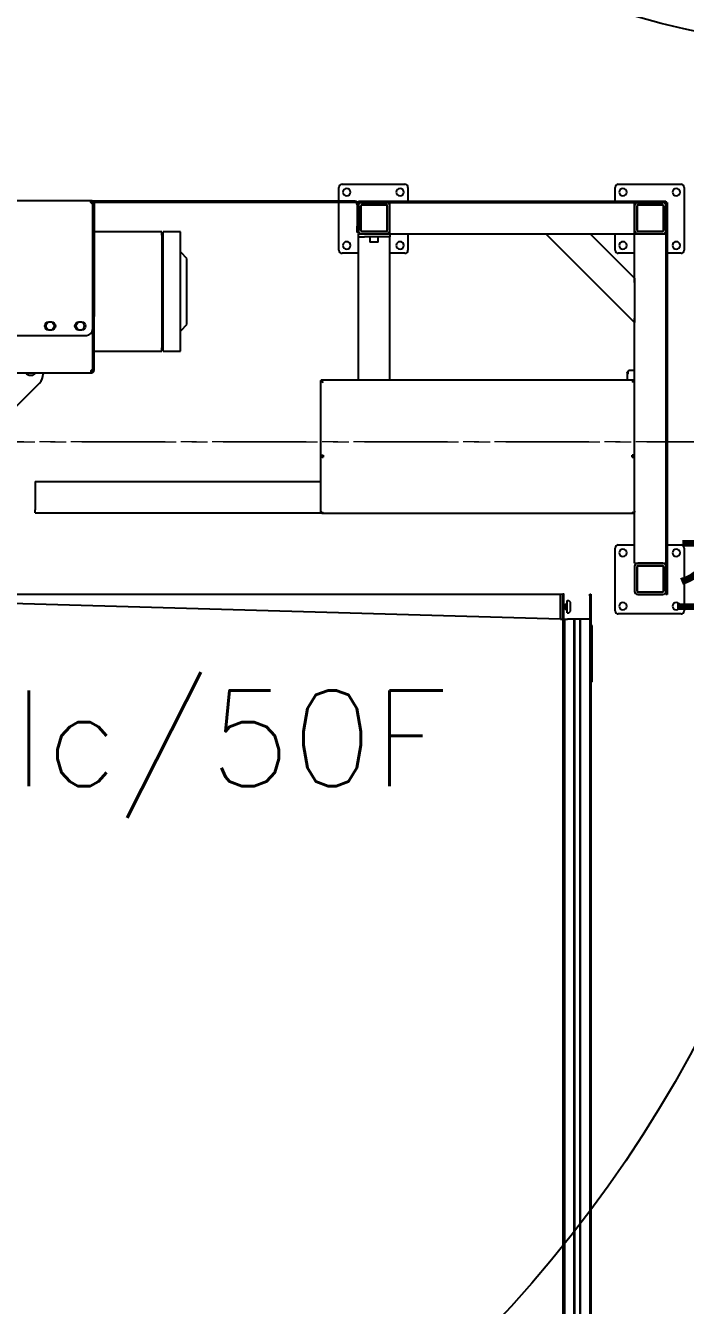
# Model space of a CAD drawing. Header units: millimetres. Extents: x 10462777 to 22643323, y 453826 to 1389191.
# Drawn here: x 11309852 to 11310903, y 582898 to 584938 of the extents above; entities that cross this region are included whole.
import ezdxf
from ezdxf.enums import TextEntityAlignment as Align

# ---------------------------------------------------------------- set-up
doc = ezdxf.new("R2010")
doc.units = ezdxf.units.MM
doc.header["$LTSCALE"] = 200
doc.header["$MEASUREMENT"] = 0
doc.linetypes.add('CENTER2', pattern=[1.125, 0.75, -0.125, 0.125, -0.125])
doc.linetypes.add('HIDDEN', pattern=[3.75, 2.5, -1.25])
for name, color, linetype in [('2', 2, 'CONTINUOUS'), ('5', 4, 'CONTINUOUS'), ('7', 7, 'CONTINUOUS'), ('DV1_DEFAULT', 7, 'CONTINUOUS'), ('HIDDEN', 7, 'HIDDEN'), ('TEXT', 7, 'CONTINUOUS'), ('ZZ', 7, 'CONTINUOUS')]:
    doc.layers.add(name, color=color, linetype=linetype)
doc.layers.add('LAYOUT', color=8, linetype='CONTINUOUS', lineweight=25)
doc.styles.add('ABB', font='txt.shx ', dxfattribs={"width": 0.8, "bigfont": ' whgtxt.shx'})
doc.styles.add('SEACAD_arial_ttf', font='txt.shx ', dxfattribs={"height": 0.2, "bigfont": ' whgtxt.shx'})

# ---------------------------------------------------------------- blocks, each defined once
blk = doc.blocks.new('r710ic')
at = {"layer": 'DV1_DEFAULT', "color": 1, "linetype": 'CENTER2', "lineweight": 0}
for p, q in [((272041.4, 102141.4), (272041.4, 106426.5)), ((272041.4, 106323.8), (272041.4, 102038.8))]:
    blk.add_line(p, q, dxfattribs=at)
at = {"layer": 'LAYOUT', "color": 3}
blk.add_circle((272041.4, 104232.6), 2050.1, dxfattribs=at)

msp = doc.modelspace()

# ---------------------------------------------------------------- linework, layer by layer
at = {"layer": '2', "color": 252, "linetype": 'Continuous'}
for p, q in [((11309488.73613, 584659.66683, 0), (11309956.00977, 584659.66683, 0)), ((11309956.00977, 584658.90039, 0), (11309956.00977, 584659.66683, 0)), ((11309958.67551, 584658.89696, 0), (11309957.6092, 584657.20485, 0)), ((11309958.88437, 584454.53848, 0), (11309958.88437, 584654.55175, 0)), ((11309959.00982, 584654.66676, 0), (11309961.00985, 584654.66676, 0)), ((11309959.00982, 584654.55175, 0), (11309959.00982, 584654.66676, 0)), ((11309961.00985, 584654.55175, 0), (11309959.00982, 584654.55175, 0)), ((11309959.00982, 584654.55175, 0), (11309959.00982, 584474.53876, 0)), ((11309961.00985, 584654.55175, 0), (11309961.00985, 584654.66676, 0)), ((11309961.00985, 584654.55175, 0), (11309961.00985, 584474.53876, 0)), ((11309959.01, 584609.54068, 0), (11309958.88437, 584609.54068, 0)), ((11310068.83593, 584609.54068, 0), (11309961.01065, 584609.54068, 0)), ((11310068.83593, 584604.24503, 0), (11310068.83593, 584609.54068, 0)), ((11310070.83596, 584607.04064, 0), (11310068.83593, 584607.04064, 0)), ((11310098.83636, 584609.54068, 0), (11310070.83596, 584609.54068, 0)), ((11310070.83596, 584419.53798, 0), (11310070.83596, 584609.54068, 0)), ((11310098.83636, 584419.53798, 0), (11310098.83636, 584609.54068, 0)), ((11310068.83593, 584604.24503, 0), (11310068.83593, 584569.86783, 0)), ((11310068.83593, 584569.86783, 0), (11310068.83593, 584541.53971, 0)), ((11310108.8365, 584567.04007, 0), (11310099.42216, 584576.45442, 0)), ((11310108.8365, 584462.03858, 0), (11310108.8365, 584567.04007, 0)), ((11310068.83593, 584541.53971, 0), (11310068.83593, 584487.53895, 0)), ((11310068.83593, 584487.53895, 0), (11310068.83593, 584459.21083, 0)), ((11309888.88338, 584466.03864, 0), (11309892.88343, 584466.03864, 0)), ((11309936.88406, 584466.03864, 0), (11309940.88412, 584466.03864, 0)), ((11309961.00985, 584474.53876, 0), (11309959.00982, 584474.53876, 0)), ((11309959.00982, 584389.53755, 0), (11309959.00982, 584474.53876, 0)), ((11309961.00985, 584389.53755, 0), (11309961.00985, 584474.53876, 0)), ((11309824.88316, 584444.53833, 0), (11309948.88423, 584444.53833, 0)), ((11309892.88343, 584453.03845, 0), (11309888.88338, 584453.03845, 0)), ((11309940.88412, 584453.03845, 0), (11309936.88406, 584453.03845, 0)), ((11309958.88437, 584454.53824, 0), (11309958.88437, 584389.53755, 0)), ((11310068.83593, 584459.21083, 0), (11310068.83593, 584424.83363, 0)), ((11310099.42216, 584452.62424, 0), (11310108.8365, 584462.03858, 0)), ((11310068.83593, 584419.53798, 0), (11310068.83593, 584424.83363, 0)), ((11310068.83593, 584422.03801, 0), (11310070.83596, 584422.03801, 0)), ((11309958.88625, 584419.53798, 0), (11309959.01, 584419.53798, 0)), ((11309961.01065, 584419.53798, 0), (11310068.83593, 584419.53798, 0)), ((11310070.83596, 584419.53798, 0), (11310098.83636, 584419.53798, 0)), ((11309956.00977, 584384.41204, 0), (11309822.88244, 584384.41204, 0)), ((11309879.88325, 584384.4126, 0), (11309879.88325, 584382.72173, 0)), ((11309956.00977, 584386.78197, 0), (11309956.00977, 584385.15165, 0)), ((11309956.00977, 584385.15165, 0), (11309956.00977, 584384.41204, 0)), ((11309958.63208, 584385.15488, 0), (11309957.58316, 584386.85776, 0)), ((11309961.00985, 584389.53755, 0), (11309959.00982, 584389.53755, 0)), ((11309959.00982, 584389.41211, 0), (11309959.00982, 584389.53755, 0)), ((11309959.00982, 584389.41211, 0), (11309961.00985, 584389.41211, 0)), ((11309961.00985, 584389.41211, 0), (11309961.00985, 584389.53755, 0)), ((11309874.0253, 584368.57939, 0), (11309822.87919, 584317.43327, 0))]:
    msp.add_line(p, q, dxfattribs=at)
at = {"layer": '2', "color": 80, "linetype": 'Continuous'}
for p, q in [((11309879.88325, 584384.4126, 0), (11309879.88325, 584382.72173, 0)), ((11309874.0253, 584368.57939, 0), (11309822.87919, 584317.43327, 0))]:
    msp.add_line(p, q, dxfattribs=at)
at = {"layer": '2', "color": 252, "linetype": 'Continuous'}
for centre in [(11309890.88341, 584459.53855, 0), (11309938.88409, 584459.53855, 0)]:
    msp.add_circle(centre, 6.50009, dxfattribs=at)
at = {"layer": '2', "color": 252, "linetype": 'Continuous', "extrusion": (0, 0, -1)}
for centre, radius, start, end in [((-11309956.00977, 584654.66676, 0), 5.00007, 90, 122.21783719), ((-11309958.88437, 584657.54136, 0), 2.98961, 270, 285.94408725), ((-11310100.83639, 584577.86865, 0), 2.00003, 315.00000008, 0), ((-11309888.88338, 584459.53855, 0), 6.50009, 270, 90), ((-11309892.88343, 584459.53855, 0), 6.50009, 90, 270), ((-11309936.88406, 584459.53855, 0), 6.50009, 270, 90), ((-11309940.88412, 584459.53855, 0), 6.50009, 90, 270), ((-11310100.83639, 584451.21, 0), 2.00003, 0, 44.99999992), ((-11309956.00977, 584389.41211, 0), 5.00007, 238.36840005, 270)]:
    msp.add_arc(centre, radius, start, end, dxfattribs=at)
at = {"layer": '2', "color": 252, "linetype": 'Continuous'}
for centre, radius, start, end in [((11309948.88423, 584454.53848, 0), 10.00014, 270, 0), ((11309859.88297, 584382.72173, 0), 20.00028, 315.00000008, 0), ((11309958.88437, 584386.53751, 0), 3.00004, 90, 106.62741682)]:
    msp.add_arc(centre, radius, start, end, dxfattribs=at)
at = {"layer": '2', "color": 80, "linetype": 'Continuous', "extrusion": (0, 0, -1)}
for start, end in [(270, 326.05876363), (213.94123637, 270)]:
    msp.add_arc((-11309859.88297, 584389.43755, 0), 9.00013, start, end, dxfattribs=at)
at = {"layer": '2', "color": 80, "linetype": 'Continuous'}
msp.add_arc((11309859.88297, 584382.72173, 0), 20.00028, 315.00000008, 0, dxfattribs=at)
at = {"layer": '2', "color": 252, "linetype": 'Continuous'}
for points, knots in [([(11309958.06313, 584654.66676, 0), (11309957.6869, 584654.75486, 0), (11309957.33208, 584654.90485, 0), (11309956.71908, 584655.29951, 0), (11309956.46108, 584655.54425, 0), (11309956.17599, 584655.93347, 0), (11309956.09798, 584656.06663, 0), (11309955.97832, 584656.32926, 0), (11309955.93665, 584656.45868, 0), (11309955.89197, 584656.70402, 0), (11309955.88896, 584656.81984, 0), (11309955.92099, 584657.03029, 0), (11309955.95603, 584657.12489, 0), (11309956.00977, 584657.20694, 0)], [0, 0, 0, 0, 0.25, 0.25, 0.5, 0.5, 0.625, 0.625, 0.75, 0.75, 0.875, 0.875, 1, 1, 1, 1]), ([(11309958.06313, 584654.66676, 0), (11309958.01618, 584654.6861, 0), (11309957.9217, 584654.725, 0), (11309957.78408, 584654.79483, 0), (11309957.64887, 584654.87309, 0), (11309957.5167, 584654.96039, 0), (11309957.38779, 584655.05622, 0), (11309957.26249, 584655.16035, 0), (11309957.14109, 584655.27246, 0), (11309957.02393, 584655.39221, 0), (11309956.91131, 584655.51921, 0), (11309956.80348, 584655.65291, 0), (11309956.70066, 584655.79276, 0), (11309956.60307, 584655.93815, 0), (11309956.51094, 584656.08846, 0), (11309956.42449, 584656.24303, 0), (11309956.34395, 584656.4012, 0), (11309956.19313, 584656.72773, 0), (11309956.01768, 584657.23093, 0), (11309955.91977, 584657.74217, 0), (11309955.89371, 584658.09959, 0), (11309955.89454, 584658.32584, 0), (11309955.914, 584658.53596, 0), (11309955.95026, 584658.72983, 0), (11309955.98998, 584658.84367, 0), (11309956.00977, 584658.90039, 0)], [0, 0, 0, 0, 0.0259260595, 0.0521630282, 0.0787436669, 0.1056956725, 0.1330423238, 0.1608031246, 0.1889944317, 0.2176300573, 0.2467174625, 0.2762549684, 0.3062376897, 0.3366568101, 0.3675003262, 0.3987537275, 0.4304006216, 0.4624233106, 0.5935256474, 0.7282707985, 0.7827833486, 0.8373670055, 0.8918672337, 0.9461286684, 1, 1, 1, 1]), ([(11309957.60919, 584657.20483, 0), (11309957.79303, 584657.08875, 0), (11309957.97126, 584656.94797, 0), (11309958.31776, 584656.60148, 0), (11309958.47838, 584656.38981, 0), (11309958.72974, 584655.95698, 0), (11309958.82056, 584655.73641, 0), (11309958.94248, 584655.33299, 0), (11309958.97423, 584655.15105, 0), (11309959.00767, 584654.85427, 0), (11309959.00982, 584654.73926, 0), (11309959.00982, 584654.66676, 0)], [0, 0, 0, 0, 0.1763703203, 0.1763703203, 0.3822777402, 0.3822777402, 0.5881851601, 0.5881851601, 0.7940925801, 0.7940925801, 1, 1, 1, 1]), ([(11309958.67551, 584658.89696, 0), (11309958.70105, 584658.88068, 0), (11309958.75218, 584658.84808, 0), (11309958.82816, 584658.79714, 0), (11309958.90364, 584658.74465, 0), (11309958.97848, 584658.69048, 0), (11309959.05262, 584658.63472, 0), (11309959.12599, 584658.57736, 0), (11309959.19852, 584658.51846, 0), (11309959.27012, 584658.45804, 0), (11309959.34073, 584658.39616, 0), (11309959.41028, 584658.33285, 0), (11309959.47872, 584658.26817, 0), (11309959.54596, 584658.20216, 0), (11309959.61195, 584658.1349, 0), (11309959.67662, 584658.06646, 0), (11309959.73991, 584657.99689, 0), (11309959.80177, 584657.92627, 0), (11309959.86217, 584657.85466, 0), (11309959.92106, 584657.78212, 0), (11309959.97839, 584657.70874, 0), (11309960.03415, 584657.63459, 0), (11309960.08828, 584657.55974, 0), (11309960.14078, 584657.48426, 0), (11309960.19161, 584657.40825, 0), (11309960.24075, 584657.33177, 0), (11309960.2882, 584657.25491, 0), (11309960.33393, 584657.17775, 0), (11309960.37794, 584657.10038, 0), (11309960.42022, 584657.02287, 0), (11309960.46077, 584656.94532, 0), (11309960.4996, 584656.86781, 0), (11309960.53672, 584656.79042, 0), (11309960.57212, 584656.71324, 0), (11309960.60583, 584656.63635, 0), (11309960.63786, 584656.55984, 0), (11309960.66824, 584656.48379, 0), (11309960.69698, 584656.40829, 0), (11309960.72412, 584656.33342, 0), (11309960.74968, 584656.25926, 0), (11309960.77369, 584656.18589, 0), (11309960.8036, 584656.08954, 0), (11309960.83734, 584655.9715, 0), (11309960.87241, 584655.83379, 0), (11309960.90233, 584655.70093, 0), (11309960.92751, 584655.57336, 0), (11309960.94837, 584655.45147, 0), (11309960.96534, 584655.33564, 0), (11309960.97883, 584655.22623, 0), (11309960.98927, 584655.12356, 0), (11309960.99707, 584655.02795, 0), (11309961.00263, 584654.9397, 0), (11309961.00634, 584654.85904, 0), (11309961.00857, 584654.78644, 0), (11309961.00969, 584654.72139, 0), (11309961.00979, 584654.6849, 0), (11309961.00985, 584654.66676, 0)], [0, 0, 0, 0, 0.0157927205, 0.0316268419, 0.0474987609, 0.0634048704, 0.0793415696, 0.0953052747, 0.111292429, 0.1272995132, 0.1433230556, 0.1593596424, 0.175405928, 0.1914586456, 0.2075113064, 0.2235574971, 0.23959395, 0.2556173188, 0.2716241889, 0.2876110879, 0.3035744961, 0.3195108564, 0.3354165847, 0.3512880801, 0.3671217355, 0.3829139477, 0.398661128, 0.4143597131, 0.4300061762, 0.4455970375, 0.4611288766, 0.4765983438, 0.4920021723, 0.507337191, 0.5226003377, 0.5377886726, 0.5528993925, 0.5679298456, 0.5828775473, 0.5977401957, 0.6125156892, 0.6272021441, 0.6562951244, 0.6849996837, 0.7133143471, 0.7412381869, 0.7687711955, 0.7959146857, 0.8226717194, 0.849047567, 0.8750501962, 0.900690791, 0.9259842955, 0.950949978, 0.9756120033, 1, 1, 1, 1]), ([(11309958.02592, 584389.41211, 0), (11309957.64978, 584389.25866, 0), (11309957.29584, 584389.00194, 0), (11309956.68657, 584388.3324, 0), (11309956.43132, 584387.91947, 0), (11309956.1514, 584387.26618, 0), (11309956.07529, 584387.04321, 0), (11309955.95967, 584386.60455, 0), (11309955.92016, 584386.38894, 0), (11309955.87998, 584385.9813, 0), (11309955.87932, 584385.78943, 0), (11309955.91612, 584385.44185, 0), (11309955.95359, 584385.28617, 0), (11309956.00977, 584385.15165, 0)], [0, 0, 0, 0, 0.25, 0.25, 0.5, 0.5, 0.625, 0.625, 0.75, 0.75, 0.875, 0.875, 1, 1, 1, 1]), ([(11309958.02592, 584389.41211, 0), (11309957.96366, 584389.3958, 0), (11309957.83959, 584389.36332, 0), (11309957.65803, 584389.30176, 0), (11309957.48152, 584389.23145, 0), (11309957.311, 584389.15181, 0), (11309957.14717, 584389.06354, 0), (11309956.99077, 584388.96704, 0), (11309956.84254, 584388.86284, 0), (11309956.70306, 584388.75177, 0), (11309956.57287, 584388.63465, 0), (11309956.45251, 584388.51241, 0), (11309956.34248, 584388.38596, 0), (11309956.17943, 584388.17279, 0), (11309956.00121, 584387.86219, 0), (11309955.90053, 584387.53449, 0), (11309955.87956, 584387.29598, 0), (11309955.89331, 584387.13142, 0), (11309955.93391, 584386.98167, 0), (11309955.98441, 584386.8979, 0), (11309956.00977, 584386.85583, 0)], [0, 0, 0, 0, 0.0465646765, 0.0927894607, 0.1386266212, 0.1840302721, 0.2289588324, 0.2733776471, 0.3172579201, 0.3605860814, 0.4033592004, 0.4455790291, 0.4872546204, 0.5284051098, 0.64876428, 0.766058166, 0.8242927455, 0.8825175732, 0.9410008888, 1, 1, 1, 1]), ([(11309957.58316, 584386.85776, 0), (11309957.60088, 584386.86882, 0), (11309957.63626, 584386.8909, 0), (11309957.68904, 584386.92583, 0), (11309957.74141, 584386.96199, 0), (11309957.79328, 584386.99949, 0), (11309957.84459, 584387.03828, 0), (11309957.89527, 584387.07832, 0), (11309957.94525, 584387.1196, 0), (11309957.99446, 584387.16206, 0), (11309958.04284, 584387.20568, 0), (11309958.09033, 584387.25041, 0), (11309958.13687, 584387.29619, 0), (11309958.18241, 584387.34297, 0), (11309958.22687, 584387.39068, 0), (11309958.27021, 584387.43927, 0), (11309958.31239, 584387.48867, 0), (11309958.35337, 584387.53882, 0), (11309958.39311, 584387.58966, 0), (11309958.43159, 584387.64111, 0), (11309958.46877, 584387.69311, 0), (11309958.50463, 584387.74559, 0), (11309958.53915, 584387.79847, 0), (11309958.57231, 584387.85167, 0), (11309958.60411, 584387.90513, 0), (11309958.63452, 584387.95877, 0), (11309958.66356, 584388.0125, 0), (11309958.69122, 584388.06626, 0), (11309958.7175, 584388.11995, 0), (11309958.74241, 584388.17352, 0), (11309958.76596, 584388.22686, 0), (11309958.78817, 584388.27992, 0), (11309958.80906, 584388.33261, 0), (11309958.82864, 584388.38485, 0), (11309958.84695, 584388.43657, 0), (11309958.86401, 584388.48769, 0), (11309958.88739, 584388.56215, 0), (11309958.91429, 584388.65791, 0), (11309958.94128, 584388.77117, 0), (11309958.9626, 584388.87846, 0), (11309958.97895, 584388.97913, 0), (11309958.991, 584389.07259, 0), (11309958.99943, 584389.15827, 0), (11309959.00493, 584389.23573, 0), (11309959.0081, 584389.30428, 0), (11309959.00963, 584389.36439, 0), (11309959.00975, 584389.39616, 0), (11309959.00982, 584389.41211, 0)], [0, 0, 0, 0, 0.0160294994, 0.0320087777, 0.0479419801, 0.0638334882, 0.0796879429, 0.0955102667, 0.111305686, 0.1270797518, 0.14283836, 0.1585877707, 0.1743345731, 0.1900814163, 0.2058324595, 0.2215942505, 0.2373729594, 0.2531743968, 0.2690040333, 0.2848670196, 0.3007682081, 0.3167121749, 0.3327032421, 0.3487455012, 0.3648428361, 0.3809989468, 0.3972173723, 0.4135015146, 0.4298546614, 0.4462800095, 0.4627806873, 0.4793597771, 0.4960203373, 0.5127654232, 0.5295981087, 0.5465215062, 0.5635387865, 0.6049578547, 0.6469127404, 0.6894045431, 0.7324218235, 0.7759433796, 0.8199408234, 0.8643809737, 0.9092280902, 0.9544459788, 1, 1, 1, 1]), ([(11309958.63206, 584385.1549, 0), (11309958.95387, 584385.35343, 0), (11309959.26639, 584385.59756, 0), (11309959.85462, 584386.18579, 0), (11309960.12107, 584386.5363, 0), (11309960.53902, 584387.25364, 0), (11309960.69063, 584387.61953, 0), (11309960.89504, 584388.29056, 0), (11309960.94887, 584388.59424, 0), (11309961.0059, 584389.0923, 0), (11309961.00985, 584389.28698, 0), (11309961.00985, 584389.41211, 0)], [0, 0, 0, 0, 0.1840117422, 0.1840117422, 0.3880088066, 0.3880088066, 0.5920058711, 0.5920058711, 0.7960029355, 0.7960029355, 1, 1, 1, 1])]:
    msp.add_open_spline(points, degree=3, knots=knots, dxfattribs=at)
at = {"layer": '5', "color": 252, "linetype": 'Continuous'}
for p, q in [((11310350.88994, 584658.43981, 0), (11310350.88994, 584680.44168, 0)), ((11310355.89001, 584685.44176, 0), (11310455.89143, 584685.44176, 0)), ((11310460.8915, 584680.44168, 0), (11310460.8915, 584658.43981, 0)), ((11310790.89619, 584658.43981, 0), (11310790.89619, 584680.44168, 0)), ((11310795.89626, 584685.44176, 0), (11310895.89768, 584685.44176, 0)), ((11310900.89775, 584680.44168, 0), (11310900.89775, 584580.44026, 0)), ((11309957.51217, 584656.44134, 0), (11309955.96261, 584656.44134, 0)), ((11310376.89031, 584658.44137, 0), (11309959.25266, 584658.44137, 0)), ((11310376.89031, 584656.44134, 0), (11309960.65534, 584656.44134, 0)), ((11310350.88994, 584580.44026, 0), (11310350.88994, 584656.43978, 0)), ((11310379.89035, 584653.4413, 0), (11310379.89035, 584618.4408, 0)), ((11310381.89038, 584656.44134, 0), (11310381.89038, 584658.44137, 0)), ((11310381.89038, 584658.44137, 0), (11310386.89045, 584658.44137, 0)), ((11310381.89038, 584656.44134, 0), (11310386.89045, 584656.44134, 0)), ((11310381.89038, 584653.4413, 0), (11310381.89038, 584618.4408, 0)), ((11310381.89038, 584651.44127, 0), (11310381.89038, 584611.4407, 0)), ((11310385.89044, 584651.44127, 0), (11310385.89044, 584611.4407, 0)), ((11310385.89044, 584612.44072, 0), (11310385.89044, 584650.44126, 0)), ((11310386.89045, 584658.44137, 0), (11310866.89727, 584658.44137, 0)), ((11310426.89102, 584656.44134, 0), (11310386.89045, 584656.44134, 0)), ((11310386.89045, 584656.44134, 0), (11310866.89727, 584656.44134, 0)), ((11310426.89102, 584652.44129, 0), (11310386.89045, 584652.44129, 0)), ((11310387.89047, 584652.44129, 0), (11310425.89101, 584652.44129, 0)), ((11310427.89103, 584611.4407, 0), (11310427.89103, 584651.44127, 0)), ((11310427.89103, 584650.44126, 0), (11310427.89103, 584612.44072, 0)), ((11310431.89109, 584651.44127, 0), (11310431.89109, 584656.44134, 0)), ((11310431.89109, 584611.4407, 0), (11310431.89109, 584651.44127, 0)), ((11310431.89109, 584611.4407, 0), (11310431.89109, 584651.44127, 0)), ((11310821.89663, 584651.44127, 0), (11310821.89663, 584656.44134, 0)), ((11310821.89663, 584611.4407, 0), (11310821.89663, 584651.44127, 0)), ((11310821.89663, 584651.44127, 0), (11310821.89663, 584611.4407, 0)), ((11310825.89669, 584651.44127, 0), (11310825.89669, 584611.4407, 0)), ((11310825.89669, 584612.44072, 0), (11310825.89669, 584650.44126, 0)), ((11310866.89727, 584656.44134, 0), (11310826.8967, 584656.44134, 0)), ((11310866.89727, 584652.44129, 0), (11310826.8967, 584652.44129, 0)), ((11310827.89672, 584652.44129, 0), (11310865.89726, 584652.44129, 0)), ((11310866.89727, 584658.44137, 0), (11310871.89734, 584658.44137, 0)), ((11310871.89734, 584656.44134, 0), (11310866.89727, 584656.44134, 0)), ((11310867.89728, 584611.4407, 0), (11310867.89728, 584651.44127, 0)), ((11310867.89728, 584650.44126, 0), (11310867.89728, 584612.44072, 0)), ((11310871.89734, 584658.44137, 0), (11310871.89734, 584656.44134, 0)), ((11310871.89734, 584656.44134, 0), (11310873.89737, 584656.44134, 0)), ((11310871.89734, 584656.44134, 0), (11310871.89734, 584651.44127, 0)), ((11310871.89734, 584611.4407, 0), (11310871.89734, 584651.44127, 0)), ((11310871.89734, 584651.44127, 0), (11310871.89734, 584036.43254, 0)), ((11310873.89737, 584656.44134, 0), (11310873.89737, 584651.44127, 0)), ((11310873.89737, 584651.44127, 0), (11310873.89737, 584036.43254, 0)), ((11310379.89035, 584608.44066, 0), (11310379.89035, 584618.4408, 0)), ((11310381.89038, 584608.44066, 0), (11310379.89035, 584608.44066, 0)), ((11310381.89038, 584608.44066, 0), (11310381.89038, 584611.44062, 0)), ((11310381.89038, 584601.44056, 0), (11310381.89038, 584606.44063, 0)), ((11310381.89038, 584606.44063, 0), (11310386.89031, 584606.44063, 0)), ((11310386.89045, 584610.44069, 0), (11310426.89102, 584610.44069, 0)), ((11310386.89045, 584606.44063, 0), (11310426.89102, 584606.44063, 0)), ((11310425.89101, 584610.44069, 0), (11310387.89047, 584610.44069, 0)), ((11310426.89116, 584606.44063, 0), (11310431.89109, 584606.44063, 0)), ((11310431.89109, 584606.44063, 0), (11310431.89109, 584611.4407, 0)), ((11310431.89109, 584606.44063, 0), (11310680.47087, 584606.44063, 0)), ((11310431.89109, 584606.44063, 0), (11310431.89109, 584601.44056, 0)), ((11310460.8915, 584606.44063, 0), (11310460.8915, 584580.44026, 0)), ((11310751.18375, 584606.44063, 0), (11310821.89663, 584606.44063, 0)), ((11310790.89619, 584580.44026, 0), (11310790.89619, 584606.44063, 0)), ((11310821.89663, 584606.44063, 0), (11310821.89663, 584611.4407, 0)), ((11310821.89663, 584528.6575, 0), (11310821.89663, 584606.44063, 0)), ((11310821.89663, 584606.44063, 0), (11310826.8967, 584606.44063, 0)), ((11310826.8967, 584610.44069, 0), (11310866.89727, 584610.44069, 0)), ((11310826.8967, 584606.44063, 0), (11310866.89727, 584606.44063, 0)), ((11310826.8967, 584606.44063, 0), (11310866.89727, 584606.44063, 0)), ((11310865.89726, 584610.44069, 0), (11310827.89672, 584610.44069, 0)), ((11310866.89727, 584606.44063, 0), (11310871.89734, 584606.44063, 0)), ((11310381.89038, 584373.57748, 0), (11310381.89038, 584601.44056, 0)), ((11310381.89038, 584601.44056, 0), (11310391.89052, 584601.44056, 0)), ((11310421.89095, 584601.44056, 0), (11310391.89052, 584601.44056, 0)), ((11310431.89109, 584601.44056, 0), (11310421.89095, 584601.44056, 0)), ((11310431.89109, 584373.57748, 0), (11310431.89109, 584601.44056, 0)), ((11310381.89038, 584575.44019, 0), (11310355.89001, 584575.44019, 0)), ((11310455.89143, 584575.44019, 0), (11310431.88953, 584575.44019, 0)), ((11310821.89663, 584575.44019, 0), (11310795.89626, 584575.44019, 0)), ((11310895.89768, 584575.44019, 0), (11310873.89737, 584575.44019, 0)), ((11310821.89663, 584081.43318, 0), (11310821.89663, 584472.08794, 0)), ((11310810.32792, 584386.2304, 0), (11310810.32792, 584373.57275, 0)), ((11310813.70665, 584388.93754, 0), (11310821.89699, 584388.93754, 0)), ((11310321.88953, 584253.57109, 0), (11310321.88953, 584372.57078, 0)), ((11310321.88953, 584372.57078, 0), (11310322.24373, 584372.57078, 0)), ((11310322.89154, 584373.5728, 0), (11310820.89462, 584373.5728, 0)), ((11310322.89154, 584373.5728, 0), (11310322.89154, 584373.21859, 0)), ((11310324.02521, 584371.43588, 0), (11310325.88959, 584369.57274, 0)), ((11310324.02645, 584371.43712, 0), (11310325.88959, 584369.57274, 0)), ((11310819.75971, 584371.43712, 0), (11310817.89657, 584369.57274, 0)), ((11310819.76095, 584371.43588, 0), (11310817.89657, 584369.57274, 0)), ((11310820.89462, 584373.5728, 0), (11310820.89462, 584373.21859, 0)), ((11310821.89663, 584372.57078, 0), (11310821.54243, 584372.57078, 0)), ((11310321.88953, 584253.57131, 0), (11310321.88953, 584253.24279, 0)), ((11310321.88953, 584253.57109, 0), (11310325.88959, 584253.57109, 0)), ((11310321.88953, 584164.57034, 0), (11310321.88953, 584253.24279, 0)), ((11310322.88954, 584253.24279, 0), (11310321.88953, 584253.24279, 0)), ((11310322.88954, 584253.57131, 0), (11310322.88954, 584253.24279, 0)), ((11310325.88959, 584253.57109, 0), (11310325.88959, 584253.37878, 0)), ((11310325.88959, 584253.37878, 0), (11310325.88959, 584250.55031, 0)), ((11310325.88959, 584250.55031, 0), (11310325.88959, 584250.41432, 0)), ((11310817.89657, 584253.37878, 0), (11310817.89657, 584253.57109, 0)), ((11310821.89663, 584253.57109, 0), (11310817.89657, 584253.57109, 0)), ((11310817.89657, 584250.55031, 0), (11310817.89657, 584253.37878, 0)), ((11310817.89657, 584250.41432, 0), (11310817.89657, 584250.55031, 0)), ((11310820.89662, 584253.57131, 0), (11310820.89662, 584253.24279, 0)), ((11310821.89663, 584253.24279, 0), (11310820.89662, 584253.24279, 0)), ((11309866.88307, 584211.43502, 0), (11310321.895, 584211.43502, 0)), ((11309866.88307, 584211.43502, 0), (11309866.88307, 584206.43495, 0)), ((11309866.88307, 584206.43495, 0), (11309866.88307, 584166.43438, 0)), ((11309866.88307, 584161.43431, 0), (11309866.88307, 584166.43438, 0)), ((11309866.88307, 584161.43431, 0), (11310323.2458, 584161.43431, 0)), ((11310321.88953, 584164.57081, 0), (11310321.88953, 584164.43436, 0)), ((11310321.89417, 584164.43436, 0), (11310321.88953, 584164.43436, 0)), ((11310325.88959, 584161.74187, 0), (11310325.88959, 584161.60589, 0)), ((11310325.88959, 584160.4343, 0), (11310325.88959, 584161.60589, 0)), ((11310817.89657, 584160.4343, 0), (11310325.88959, 584160.4343, 0)), ((11310817.89657, 584161.74187, 0), (11310817.89657, 584161.60589, 0)), ((11310817.89657, 584161.60589, 0), (11310817.89657, 584160.4343, 0)), ((11310821.89663, 584161.43431, 0), (11310820.54231, 584161.43431, 0)), ((11310821.89663, 584164.43436, 0), (11310821.89199, 584164.43436, 0)), ((11310790.89619, 584005.4321, 0), (11310790.89619, 584105.43352, 0)), ((11310795.89626, 584110.43359, 0), (11310821.89663, 584110.43359, 0)), ((11310873.89737, 584110.43359, 0), (11310895.89768, 584110.43359, 0)), ((11310900.89775, 584105.43352, 0), (11310900.89775, 584005.4321, 0)), ((11310821.89663, 584081.43318, 0), (11310826.8967, 584081.43318, 0)), ((11310821.89663, 584076.43311, 0), (11310821.89663, 584036.43254, 0)), ((11310825.89669, 584076.43311, 0), (11310825.89669, 584036.43254, 0)), ((11310825.89669, 584037.43255, 0), (11310825.89669, 584075.43309, 0)), ((11310866.89727, 584081.43318, 0), (11310826.8967, 584081.43318, 0)), ((11310826.8967, 584081.43318, 0), (11310866.89727, 584081.43318, 0)), ((11310866.89727, 584077.43312, 0), (11310826.8967, 584077.43312, 0)), ((11310827.89672, 584077.43312, 0), (11310865.89726, 584077.43312, 0)), ((11310866.89727, 584081.43318, 0), (11310871.89734, 584081.43318, 0)), ((11310867.89728, 584036.43254, 0), (11310867.89728, 584076.43311, 0)), ((11310867.89728, 584075.43309, 0), (11310867.89728, 584037.43255, 0)), ((11310871.89734, 584036.43254, 0), (11310871.89734, 584076.43311, 0)), ((11310826.8967, 584035.43252, 0), (11310866.89727, 584035.43252, 0)), ((11310865.89726, 584035.43252, 0), (11310827.89672, 584035.43252, 0)), ((11310871.89734, 584031.43247, 0), (11310871.89734, 584036.43254, 0)), ((11310873.89737, 584036.43254, 0), (11310873.89737, 584031.43247, 0)), ((11309823.87845, 584032.1237, 0), (11310703.89095, 584032.1237, 0)), ((11310703.89095, 583992.12313, 0), (11309828.73654, 584016.98548, 0)), ((11310703.89095, 584032.1237, 0), (11310707.89101, 584032.1237, 0)), ((11310703.89095, 584029.12366, 0), (11310703.89095, 584032.1237, 0)), ((11310703.89095, 584029.12369, 0), (11310703.89095, 584027.12363, 0)), ((11310703.89095, 583992.12313, 0), (11310703.89095, 584029.12366, 0)), ((11310703.89095, 584027.12363, 0), (11310703.89095, 583992.12313, 0)), ((11310707.89101, 584031.32369, 0), (11310707.89101, 584032.06138, 0)), ((11310707.89101, 584031.32369, 0), (11310707.89101, 582883.30738, 0)), ((11310707.89101, 584031.32369, 0), (11310708.89503, 584031.32369, 0)), ((11310708.39102, 584031.32369, 0), (11310708.39102, 584032.06138, 0)), ((11310708.39502, 584032.06138, 0), (11310708.39502, 584031.32354, 0)), ((11310711.39506, 584015.12346, 0), (11310708.89495, 584015.12346, 0)), ((11310711.39506, 584014.50995, 0), (11310708.89495, 584014.50995, 0)), ((11310708.89503, 584032.06138, 0), (11310708.89503, 584031.32354, 0)), ((11310708.89503, 584031.32369, 0), (11310708.89503, 582883.30738, 0)), ((11310711.39506, 584016.12348, 0), (11310714.3951, 584016.12348, 0)), ((11310711.39506, 584012.12342, 0), (11310711.39506, 584016.12348, 0)), ((11310714.3951, 584021.87356, 0), (11310717.39515, 584021.87356, 0)), ((11310714.3951, 584020.87354, 0), (11310714.3951, 584021.87356, 0)), ((11310714.3951, 584002.37328, 0), (11310714.3951, 584020.87354, 0)), ((11310717.39515, 584021.87356, 0), (11310718.39516, 584020.87354, 0)), ((11310719.89518, 584019.37352, 0), (11310718.39516, 584020.87354, 0)), ((11310719.89518, 584004.87332, 0), (11310719.89518, 584019.37352, 0)), ((11310750.39562, 584032.1237, 0), (11310752.39564, 584032.1237, 0)), ((11310750.39562, 584029.12366, 0), (11310750.39562, 584032.1237, 0)), ((11310750.39562, 584029.12366, 0), (11310750.39562, 582435.10102, 0)), ((11310752.39564, 584032.1237, 0), (11310752.39564, 584029.12366, 0)), ((11310752.39564, 584029.12366, 0), (11310752.39564, 582435.10102, 0)), ((11310826.8967, 584031.43247, 0), (11310866.89727, 584031.43247, 0)), ((11310873.89737, 584031.43247, 0), (11310871.89734, 584031.43247, 0)), ((11310711.39506, 584009.73689, 0), (11310708.89495, 584009.73689, 0)), ((11310708.89495, 584009.12338, 0), (11310711.39506, 584009.12338, 0)), ((11310711.39506, 584008.12336, 0), (11310711.39506, 584012.12342, 0)), ((11310711.39506, 584008.12336, 0), (11310714.3951, 584008.12336, 0)), ((11310714.3951, 584008.12336, 0), (11310714.3951, 584012.12342, 0)), ((11310714.3951, 584002.37328, 0), (11310717.39515, 584002.37328, 0)), ((11310717.39515, 584002.37328, 0), (11310719.89518, 584004.87332, 0)), ((11310895.89768, 584000.43203, 0), (11310795.89626, 584000.43203, 0)), ((11310703.89095, 583992.12313, 0), (11310707.89101, 583992.12313, 0)), ((11310710.39505, 583992.12313, 0), (11310710.39505, 582883.31488, 0)), ((11310710.39505, 583992.12313, 0), (11310714.89511, 583992.12313, 0)), ((11310725.29526, 583992.12313, 0), (11310714.89511, 583992.12313, 0)), ((11310725.29526, 583992.12313, 0), (11310725.29526, 582472.10154, 0)), ((11310726.29527, 583992.12313, 0), (11310725.29526, 583992.12313, 0)), ((11310726.29527, 583992.12313, 0), (11310726.29527, 582472.10154, 0)), ((11310734.49537, 583992.12313, 0), (11310726.29529, 583992.12313, 0)), ((11310734.49539, 583992.12313, 0), (11310734.49539, 582472.10154, 0)), ((11310735.4954, 583992.12313, 0), (11310734.49539, 583992.12313, 0)), ((11310735.4954, 583992.12313, 0), (11310735.4954, 582472.10154, 0)), ((11310745.89555, 583992.12313, 0), (11310735.4954, 583992.12313, 0)), ((11310750.39562, 583992.12313, 0), (11310745.89555, 583992.12313, 0)), ((11310754.39567, 583982.12299, 0), (11310752.39564, 583982.12299, 0)), ((11310754.39567, 583892.12171, 0), (11310754.39567, 583982.12299, 0)), ((11310754.39567, 583892.12171, 0), (11310752.39564, 583892.12171, 0))]:
    msp.add_line(p, q, dxfattribs=at)
at = {"layer": '5', "color": 163, "linetype": 'Continuous'}
for p, q in [((11310821.89663, 584465.01727, 0), (11310680.47327, 584606.44063, 0)), ((11310680.47327, 584606.44063, 0), (11310687.54443, 584606.44063, 0)), ((11310687.54443, 584606.44063, 0), (11310744.11378, 584606.44063, 0)), ((11310744.11378, 584606.44063, 0), (11310751.18495, 584606.44063, 0)), ((11310751.18495, 584606.44063, 0), (11310821.89663, 584535.72895, 0)), ((11310821.89663, 584535.72895, 0), (11310821.89663, 584528.65778, 0)), ((11310821.89663, 584528.65778, 0), (11310821.89663, 584472.08844, 0)), ((11310821.89663, 584472.08844, 0), (11310821.89663, 584465.01727, 0))]:
    msp.add_line(p, q, dxfattribs=at)
at = {"layer": '5', "color": 60, "linetype": 'Continuous'}
for p, q in [((11310400.39064, 584601.44056, 0), (11310400.39064, 584593.44045, 0)), ((11310413.39083, 584593.44045, 0), (11310400.39064, 584593.44045, 0)), ((11310413.39083, 584593.44045, 0), (11310413.39083, 584601.44056, 0))]:
    msp.add_line(p, q, dxfattribs=at)
at = {"layer": '5', "color": 252, "linetype": 'Continuous', "extrusion": (0, 0, -1)}
for centre in [(-11310363.39012, 584672.94158, 0), (-11310448.39133, 584672.94158, 0), (-11310803.39637, 584672.94158, 0), (-11310888.39758, 584672.94158, 0), (-11310363.39012, 584587.94037, 0), (-11310448.39133, 584587.94037, 0), (-11310803.39637, 584587.94037, 0), (-11310888.39758, 584587.94037, 0), (-11310803.39637, 584097.93341, 0), (-11310888.39758, 584097.93341, 0), (-11310803.39637, 584012.9322, 0), (-11310888.39758, 584012.9322, 0)]:
    msp.add_circle(centre, 6.00009, dxfattribs=at)
at = {"layer": '5', "color": 252, "linetype": 'Continuous'}
for centre, radius, start, end in [((11310355.89001, 584680.44168, 0), 5.00007, 90, 180), ((11310455.89143, 584680.44168, 0), 5.00007, 0, 90), ((11310795.89626, 584680.44168, 0), 5.00007, 90, 180), ((11310895.89768, 584680.44168, 0), 5.00007, 0, 90), ((11310376.89031, 584653.4413, 0), 5.00007, 0, 90), ((11310376.89031, 584653.4413, 0), 3.00004, 0, 90), ((11310386.89045, 584651.44127, 0), 5.00007, 90, 180), ((11310386.89045, 584651.44127, 0), 1.00001, 90, 180), ((11310387.89047, 584650.44126, 0), 2.00003, 90, 180), ((11310425.89101, 584650.44126, 0), 2.00003, 0, 90), ((11310426.89102, 584651.44127, 0), 5.00007, 0, 90), ((11310426.89102, 584651.44127, 0), 1.00001, 0, 90), ((11310826.8967, 584651.44127, 0), 5.00007, 90, 180), ((11310826.8967, 584651.44127, 0), 1.00001, 90, 180), ((11310827.89672, 584650.44126, 0), 2.00003, 90, 180), ((11310865.89726, 584650.44126, 0), 2.00003, 0, 90), ((11310866.89727, 584651.44127, 0), 5.00007, 0, 90), ((11310866.89727, 584651.44127, 0), 1.00001, 0, 90), ((11310386.89045, 584611.4407, 0), 5.00007, 180, 270), ((11310387.89047, 584612.44072, 0), 2.00003, 180, 270), ((11310386.89045, 584611.4407, 0), 1.00001, 180, 270), ((11310425.89101, 584612.44072, 0), 2.00003, 270, 0), ((11310426.89102, 584611.4407, 0), 5.00007, 270, 0), ((11310426.89102, 584611.4407, 0), 1.00001, 270, 0), ((11310826.8967, 584611.4407, 0), 5.00007, 180, 270), ((11310827.89672, 584612.44072, 0), 2.00003, 180, 270), ((11310826.8967, 584611.4407, 0), 1.00001, 180, 270), ((11310865.89726, 584612.44072, 0), 2.00003, 270, 0), ((11310866.89727, 584611.4407, 0), 1.00001, 270, 0), ((11310866.89727, 584611.4407, 0), 5.00007, 270, 0), ((11310355.89001, 584580.44026, 0), 5.00007, 180, 270), ((11310455.89143, 584580.44026, 0), 5.00007, 270, 0), ((11310795.89626, 584580.44026, 0), 5.00007, 180, 270), ((11310895.89768, 584580.44026, 0), 5.00007, 270, 0), ((11310795.89626, 584105.43352, 0), 5.00007, 90, 180), ((11310895.89768, 584105.43352, 0), 5.00007, 0, 90), ((11310826.8967, 584076.43311, 0), 5.00007, 90, 180), ((11310826.8967, 584076.43311, 0), 1.00001, 90, 180), ((11310827.89672, 584075.43309, 0), 2.00003, 90, 180), ((11310865.89726, 584075.43309, 0), 2.00003, 0, 90), ((11310866.89727, 584076.43311, 0), 5.00007, 0, 90), ((11310866.89727, 584076.43311, 0), 1.00001, 0, 90), ((11310826.8967, 584036.43254, 0), 5.00007, 180, 270), ((11310827.89672, 584037.43255, 0), 2.00003, 180, 270), ((11310826.8967, 584036.43254, 0), 1.00001, 180, 270), ((11310865.89726, 584037.43255, 0), 2.00003, 270, 0), ((11310866.89727, 584036.43254, 0), 1.00001, 270, 0), ((11310866.89727, 584036.43254, 0), 5.00007, 270, 0), ((11310795.89626, 584005.4321, 0), 5.00007, 180, 270), ((11310895.89768, 584005.4321, 0), 5.00007, 270, 0)]:
    msp.add_arc(centre, radius, start, end, dxfattribs=at)
at = {"layer": '5', "color": 252, "linetype": 'Continuous', "extrusion": (0, 0, -1)}
for centre, radius, start, end in [((-11310325.88959, 584164.43436, 0), 4.00006, 270, 0), ((-11310325.88959, 584164.43436, 0), 3.00004, 270, 307.47802881), ((-11310817.89657, 584164.43436, 0), 4.00006, 180, 270), ((-11310817.89657, 584164.43436, 0), 3.00004, 232.52053883, 270), ((-11310708.39302, 584032.06138, 0), 0.50201, 0, 180), ((-11310708.39302, 584032.06138, 0), 0.002, 0, 179.99999979)]:
    msp.add_arc(centre, radius, start, end, dxfattribs=at)
at = {"layer": '5', "color": 252, "linetype": 'Continuous'}
for centre, major_axis, start_param, end_param in [((11310325.88959, 584253.24279, 0), (4.00006, 0), 3.1415926536, 4.7123889804), ((11310325.88959, 584253.24279, 0), (3.00004, 0), 3.1415926536, 4.7123889804), ((11310817.89657, 584253.24279, 0), (-3.00004, 0), 1.5707963268, 3.1415926536), ((11310817.89657, 584253.24279, 0), (-4.00006, 0), 1.5707963268, 3.1415926536), ((11310325.88959, 584164.57034, 0), (-4.00006, 0), 0, 1.5707963268), ((11310817.89657, 584164.57034, 0), (-4.00006, 0), 1.5707963268, 3.1415926536)]:
    msp.add_ellipse(centre, major_axis=major_axis, ratio=0.7071067812, start_param=start_param, end_param=end_param, dxfattribs=at)
for points, weights, knots in [([(11310811.79241, 584383.93747, 0), (11310811.53164, 584383.66177, 0), (11310811.30119, 584383.67155, 0), (11310811.10387, 584383.88745, 0), (11310810.50266, 584384.54526, 0), (11310810.22948, 584385.13395, 0), (11310810.35837, 584385.57253, 0)], [1, 0.995940779772, 0.995940779772, 1, 0.92690424795, 0.8903564839, 0.890356707849], [0, 0, 0, 0, 0.6666659858, 0.6666659858, 0.6666659858, 1, 1, 1, 1]), ([(11310811.79241, 584383.93747, 0), (11310811.98736, 584384.30626, 0), (11310812.00918, 584384.67279, 0), (11310811.91363, 584385.03262, 0), (11310811.28155, 584387.41303, 0), (11310811.98156, 584388.93754, 0), (11310813.70665, 584388.93754, 0)], [1, 0.995940779772, 0.995940779772, 1, 0.853808943798, 0.853808943798, 1], [0, 0, 0, 0, 0.5, 0.5, 0.5, 1, 1, 1, 1])]:
    msp.add_rational_spline(points, weights, degree=3, knots=knots, dxfattribs=at)
for points, knots in [([(11310322.24373, 584372.57078, 0), (11310322.23053, 584372.49464, 0), (11310322.22136, 584372.41629, 0), (11310322.21111, 584372.25466, 0), (11310322.21023, 584372.17125, 0), (11310322.22045, 584371.92823, 0), (11310322.24407, 584371.77095, 0), (11310322.32054, 584371.4925, 0), (11310322.37187, 584371.3737, 0), (11310322.50271, 584371.17145, 0), (11310322.5806, 584371.09102, 0), (11310322.76212, 584370.97237, 0), (11310322.86294, 584370.93559, 0), (11310323.08811, 584370.9102, 0), (11310323.20609, 584370.92291, 0), (11310323.57492, 584371.03274, 0), (11310323.82845, 584371.1969, 0), (11310324.02521, 584371.43588, 0)], [0, 0, 0, 0, 0.0625, 0.0625, 0.125, 0.125, 0.25, 0.25, 0.375, 0.375, 0.5, 0.5, 0.625, 0.625, 0.75, 0.75, 1, 1, 1, 1]), ([(11310324.02645, 584371.43712, 0), (11310324.14554, 584371.53517, 0), (11310324.2471, 584371.64979, 0), (11310324.40701, 584371.88722, 0), (11310324.46692, 584372.01248, 0), (11310324.53914, 584372.2556, 0), (11310324.55196, 584372.37698, 0), (11310324.52669, 584372.59854, 0), (11310324.48898, 584372.70205, 0), (11310324.3709, 584372.882, 0), (11310324.28918, 584372.96081, 0), (11310324.08915, 584373.09002, 0), (11310323.96826, 584373.14222, 0), (11310323.69287, 584373.21785, 0), (11310323.53591, 584373.24173, 0), (11310323.21035, 584373.25557, 0), (11310323.0439, 584373.24502, 0), (11310322.89154, 584373.21859, 0)], [0, 0, 0, 0, 0.125, 0.125, 0.25, 0.25, 0.375, 0.375, 0.5, 0.5, 0.625, 0.625, 0.75, 0.75, 0.875, 0.875, 1, 1, 1, 1]), ([(11310323.13415, 584372.32634, 0), (11310323.12391, 584372.09657, 0), (11310323.13874, 584371.86495, 0), (11310323.21964, 584371.44785, 0), (11310323.28608, 584371.26298, 0), (11310323.41556, 584371.09038, 0), (11310323.44689, 584371.05642, 0), (11310323.481, 584371.02741, 0)], [0, 0, 0, 0, 0.4387153886, 0.4387153886, 0.8774307772, 0.8774307772, 1, 1, 1, 1]), ([(11310324.43786, 584371.97787, 0), (11310324.40868, 584372.01279, 0), (11310324.3743, 584372.04484, 0), (11310324.20075, 584372.17579, 0), (11310324.01409, 584372.24279, 0), (11310323.70139, 584372.3034, 0), (11310323.59274, 584372.31689, 0), (11310323.36577, 584372.33202, 0), (11310323.24875, 584372.3332, 0), (11310323.13599, 584372.32817, 0)], [0, 0, 0, 0, 0.1244606931, 0.1244606931, 0.5622303466, 0.5622303466, 0.7811151733, 0.7811151733, 1, 1, 1, 1]), ([(11310820.89462, 584373.21859, 0), (11310820.81847, 584373.2318, 0), (11310820.74013, 584373.24096, 0), (11310820.57849, 584373.25121, 0), (11310820.49509, 584373.2521, 0), (11310820.25206, 584373.24188, 0), (11310820.09478, 584373.21826, 0), (11310819.81633, 584373.14178, 0), (11310819.69753, 584373.09045, 0), (11310819.49529, 584372.95961, 0), (11310819.41485, 584372.88172, 0), (11310819.2962, 584372.70021, 0), (11310819.25942, 584372.59938, 0), (11310819.23403, 584372.37422, 0), (11310819.24674, 584372.25624, 0), (11310819.35657, 584371.88741, 0), (11310819.52074, 584371.63387, 0), (11310819.75971, 584371.43712, 0)], [0, 0, 0, 0, 0.0625, 0.0625, 0.125, 0.125, 0.25, 0.25, 0.375, 0.375, 0.5, 0.5, 0.625, 0.625, 0.75, 0.75, 1, 1, 1, 1]), ([(11310820.65017, 584372.32817, 0), (11310820.4204, 584372.33842, 0), (11310820.18878, 584372.32359, 0), (11310819.77168, 584372.24268, 0), (11310819.58681, 584372.17625, 0), (11310819.41421, 584372.04677, 0), (11310819.38026, 584372.01544, 0), (11310819.35125, 584371.98133, 0)], [0, 0, 0, 0, 0.4387153886, 0.4387153886, 0.8774307772, 0.8774307772, 1, 1, 1, 1]), ([(11310819.76095, 584371.43588, 0), (11310819.859, 584371.31679, 0), (11310819.97362, 584371.21522, 0), (11310820.21106, 584371.05531, 0), (11310820.33631, 584370.99541, 0), (11310820.57943, 584370.92319, 0), (11310820.70081, 584370.91037, 0), (11310820.92237, 584370.93564, 0), (11310821.02589, 584370.97334, 0), (11310821.20583, 584371.09143, 0), (11310821.28464, 584371.17315, 0), (11310821.41385, 584371.37318, 0), (11310821.46605, 584371.49407, 0), (11310821.54168, 584371.76946, 0), (11310821.56556, 584371.92642, 0), (11310821.5794, 584372.25198, 0), (11310821.56885, 584372.41843, 0), (11310821.54243, 584372.57078, 0)], [0, 0, 0, 0, 0.125, 0.125, 0.25, 0.25, 0.375, 0.375, 0.5, 0.5, 0.625, 0.625, 0.75, 0.75, 0.875, 0.875, 1, 1, 1, 1]), ([(11310820.3017, 584371.02446, 0), (11310820.33662, 584371.05365, 0), (11310820.36867, 584371.08803, 0), (11310820.49962, 584371.26158, 0), (11310820.56662, 584371.44823, 0), (11310820.62723, 584371.76093, 0), (11310820.64073, 584371.86959, 0), (11310820.65585, 584372.09656, 0), (11310820.65703, 584372.21357, 0), (11310820.65201, 584372.32634, 0)], [0, 0, 0, 0, 0.1244606931, 0.1244606931, 0.5622303465, 0.5622303465, 0.7811151733, 0.7811151733, 1, 1, 1, 1])]:
    msp.add_open_spline(points, degree=3, knots=knots, dxfattribs=at)
for points, degree in [([(11310322.24373, 584372.57078, 0), (11310322.88954, 584372.57078, 0)], 1), ([(11310322.88954, 584372.57078, 0), (11310322.9679, 584372.49248, 0), (11310323.04952, 584372.41092, 0), (11310323.13415, 584372.32634, 0)], 3), ([(11310322.89154, 584373.21859, 0), (11310322.89154, 584372.57278, 0)], 1), ([(11310322.89154, 584372.57278, 0), (11310322.96984, 584372.49443, 0), (11310323.05141, 584372.41281, 0), (11310323.13599, 584372.32817, 0)], 3), ([(11310820.89462, 584372.57278, 0), (11310820.81632, 584372.49443, 0), (11310820.73475, 584372.41281, 0), (11310820.65017, 584372.32817, 0)], 3), ([(11310820.89662, 584372.57078, 0), (11310820.81826, 584372.49248, 0), (11310820.73664, 584372.41092, 0), (11310820.65201, 584372.32634, 0)], 3), ([(11310820.89462, 584373.21859, 0), (11310820.89462, 584372.57278, 0)], 1), ([(11310821.54243, 584372.57078, 0), (11310820.89662, 584372.57078, 0)], 1)]:
    msp.add_open_spline(points, degree=degree, dxfattribs=at)
at = {"layer": '7', "color": 4}
msp.add_circle((11311240.35769, 586399.55916, 0), 1505, dxfattribs=at)
at = {"layer": 'HIDDEN'}
msp.add_circle((11311240.35769, 586399.55916, 0), 1475, dxfattribs=at)

# ---------------------------------------------------------------- block references
at = {"layer": 'LAYOUT', "color": 2, "rotation": 270}
msp.add_blockref('r710ic', (11204875.24796, 856316.46559, 0), dxfattribs=at)

# ---------------------------------------------------------------- texts
at = {"layer": 'TEXT', "lineweight": -3, "style": 'ABB', "width": 0.85}
msp.add_text('조작판넬', height=132, dxfattribs=at).set_placement((11310882.79001, 583987.88221))
at = {"layer": 'ZZ', "color": 7, "linetype": 'Continuous', "ltscale": 25.4, "style": 'SEACAD_arial_ttf'}
msp.add_text('M710Ic/50F', height=152.4, dxfattribs=at).set_placement((11309282.11385, 583878.57663, 0), align=Align.TOP_LEFT)

doc.saveas('drawing.dxf')
